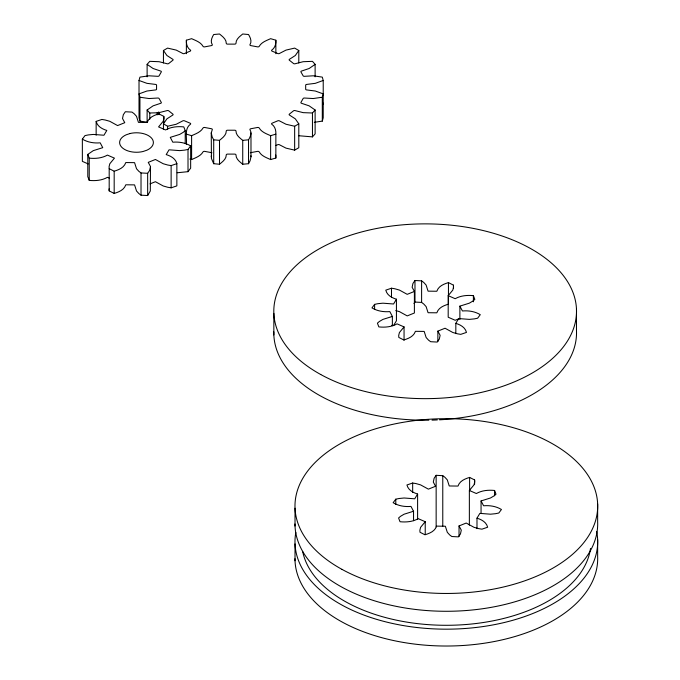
<?xml version="1.0" encoding="UTF-8"?>
<svg xmlns="http://www.w3.org/2000/svg" width="680" height="680" viewBox="0 0 680 680"><rect width="100%" height="100%" fill="white"/><g stroke="black" fill="none" stroke-linecap="round" stroke-linejoin="round"><path stroke-width="1.02" d="M186.38 144.517C187.17 138.014 183.991 128.8 190.476 124.219A1.326 0.765 0 0 0 190.06 123.165L184.526 120.836A1.326 0.765 0 0 0 182.656 120.938L176.248 124.244L167.586 126.251L163.438 123.853L166.915 118.856L172.635 115.149A1.326 0.765 0 0 0 172.814 114.079L168.784 110.874A1.326 0.765 0 0 0 166.957 110.644L159.094 112.642L158.831 112.192L157.182 112.786L149.779 112.999L147.118 109.99L153.094 105.85L160.522 103.352A1.326 0.765 0 0 0 161.262 102.357L159.145 98.6A1.326 0.765 0 0 0 157.539 98.047L148.988 98.541L139.935 97.223L139.018 93.882L146.922 91.018L155.32 89.964A1.326 0.765 0 0 0 156.561 89.148L156.561 85.195A1.326 0.765 0 0 0 155.32 84.388L146.922 83.334L139.018 80.469L139.935 77.121L148.988 75.803L157.539 76.304A1.326 0.765 0 0 0 159.145 75.752L161.262 71.995A1.326 0.765 0 0 0 160.522 71.001L153.094 68.502L147.118 64.362L149.779 61.344L159.094 61.71L166.957 63.708A1.326 0.765 0 0 0 168.784 63.469L172.814 60.273A1.326 0.765 0 0 0 172.635 59.194L166.915 55.497L163.438 50.49L167.586 48.102L176.248 50.108L182.656 53.405A1.326 0.765 0 0 0 184.526 53.508L190.06 51.187A1.326 0.765 0 0 0 190.476 50.133C187.221 47.965 186.124 43.928 186.38 40.214L191.607 38.675C195.781 40.553 200.71 42.194 203.099 46.419A1.326 0.765 0 0 0 204.825 46.843L211.335 45.62A1.326 0.765 0 0 0 212.287 44.693C210.12 41.438 211.905 37.485 213.707 34.527L219.504 34C222.436 36.431 226.355 39.151 226.287 43.41A1.326 0.765 0 0 0 227.698 44.123L234.541 44.123A1.326 0.765 0 0 0 235.951 43.41C235.883 39.151 239.802 36.431 242.734 34L248.531 34.527C250.333 37.485 252.119 41.438 249.951 44.693A1.326 0.765 0 0 0 250.903 45.62L257.414 46.843A1.326 0.765 0 0 0 259.139 46.419C261.528 42.194 266.458 40.553 270.631 38.675L275.859 40.214L275.859 53.711M275.859 40.214C276.114 43.928 275.017 47.965 271.762 50.133A1.326 0.765 0 0 0 272.178 51.187L277.712 53.508A1.326 0.765 0 0 0 279.582 53.405L285.991 50.108L294.652 48.102L298.8 50.49L298.8 62.951M96.152 135.167L96.152 121.397L101.872 119.442L105.239 120.011L109.794 121.303L117.589 125.579L124.771 122.681L122.51 118.49L123.335 114.682L125.358 111.741L131.988 112.098L134.13 113.696L136.493 116.297L138.448 122.392L147.212 122.485C148.903 117.334 154.088 115.285 158.831 113.832L163.82 116.373L163.931 118.396L163.2 121.295L158.567 126.896L165.563 129.948C171.131 126.829 177.531 126.268 183.77 126.888L185.224 130.636L183.251 132.311L179.707 134.41L170.263 137.369L172.814 142.205C179.01 141.678 185.274 142.681 190.655 145.911L188.011 149.439L184.722 150.119L179.715 150.62L169.056 149.812L166.201 154.589C170.825 156.018 175.61 158.559 176.859 163.642L171.131 165.597L167.773 165.036L163.217 163.736L155.422 159.469L148.24 162.358L150.501 166.549L149.668 170.357L147.654 173.306L147.654 195.543L141.023 195.177L138.881 193.579L136.519 190.987L134.564 184.883L125.8 184.79C124.1 189.941 118.915 191.998 114.181 193.443L109.191 190.901L109.081 188.887M298.8 50.49L295.324 55.497L289.603 59.194A1.326 0.765 0 0 0 289.425 60.273L293.454 63.469A1.326 0.765 0 0 0 295.281 63.708L303.144 61.71L312.46 61.344L315.12 64.362L309.145 68.502L301.716 71.001A1.326 0.765 0 0 0 300.976 71.995L303.093 75.752A1.326 0.765 0 0 0 304.7 76.304L313.25 75.803L322.303 77.121L323.221 80.469L315.316 83.334L306.918 84.388A1.326 0.765 0 0 0 305.677 85.195L305.677 89.148A1.326 0.765 0 0 0 306.918 89.964L315.316 91.018L323.221 93.882L322.303 97.223L313.25 98.541L304.7 98.047A1.326 0.765 0 0 0 303.093 98.6L300.976 102.357A1.326 0.765 0 0 0 301.716 103.352L309.145 105.85L315.12 109.99L312.46 112.999L303.144 112.642L295.281 110.644A1.326 0.765 0 0 0 293.454 110.874L289.425 114.079A1.326 0.765 0 0 0 289.603 115.149L295.324 118.856L298.8 123.853L294.652 126.251L285.991 124.244L279.582 120.938A1.326 0.765 0 0 0 277.712 120.836L272.178 123.165A1.326 0.765 0 0 0 271.762 124.219C275.017 126.378 276.114 130.424 275.859 134.138L270.631 135.677C266.458 133.798 261.528 132.158 259.139 127.933A1.326 0.765 0 0 0 257.414 127.5L250.903 128.724A1.326 0.765 0 0 0 249.951 129.659C252.119 132.915 250.333 136.867 248.531 139.816L248.531 163.702L242.734 164.237C239.802 161.806 235.883 159.086 235.951 154.819A1.326 0.765 0 0 0 234.541 154.105L227.698 154.105A1.326 0.765 0 0 0 226.287 154.819C226.355 159.086 222.436 161.806 219.504 164.237L213.707 163.702L211.429 158.482L211.25 132.889L212.287 129.659A1.326 0.765 0 0 0 211.335 128.724L204.825 127.5A1.326 0.765 0 0 0 203.099 127.933C200.71 132.158 195.781 133.798 191.607 135.677L186.38 134.138M250.988 132.889L250.988 156.774L250.07 160.828L248.531 163.702M211.25 156.774L211.361 155.754M314.271 122.323L322.303 121.108L323.221 117.768L323.221 80.469M459.612 318.461L455.183 320.272L448.188 317.22L448.188 295.664L452.812 290.062L453.543 287.155L453.441 285.141L448.452 282.6C443.708 284.053 438.523 286.101 436.832 291.252L428.069 291.159L426.113 285.056L423.75 282.464L421.608 280.865L414.978 280.5L412.955 283.45L412.131 287.257L414.392 291.448L407.209 294.338L399.415 290.071L394.859 288.771L391.493 288.209L385.773 290.164C387.022 295.248 391.808 297.789 396.431 299.217L393.567 303.994L382.916 303.186L377.91 303.679L374.612 304.368L371.977 307.896C377.349 311.125 383.622 312.128 389.819 311.593L392.368 316.438L392.368 325.677M455.821 333.616L455.821 323.357L458.677 318.572L469.336 319.379L474.342 318.886L477.632 318.206L480.275 314.678C474.895 311.44 468.631 310.445 462.434 310.973L459.884 306.136L469.327 303.17L472.872 301.07L474.844 299.404L473.39 295.655C467.151 295.035 460.751 295.587 455.183 298.707L448.188 295.664M469.362 525.164L469.362 490.475L473.986 484.874L474.716 481.967L474.614 479.952L469.616 477.411C464.882 478.864 459.697 480.913 458.006 486.064L449.242 485.971L447.287 479.867L444.915 477.275L442.773 475.677L436.152 475.312L434.129 478.261L433.304 482.069L435.565 486.26L428.375 489.149L420.58 484.883L416.024 483.582L412.666 483.021L406.938 484.976C408.195 490.059 412.973 492.6 417.605 494.029L414.74 498.805L404.09 497.998L399.083 498.5L395.786 499.179L393.142 502.707C398.523 505.937 404.796 506.94 410.983 506.413L413.542 511.25L413.542 520.71M476.986 528.683L476.986 518.168L479.85 513.383L490.51 514.19L495.516 513.697L498.805 513.017L501.449 509.49C496.068 506.252 489.804 505.257 483.608 505.784L481.058 500.947L490.501 497.981L494.046 495.881L496.009 494.215L494.564 490.467C488.317 489.846 481.916 490.399 476.357 493.519L469.362 490.475M147.654 195.543L150.305 190.987L150.501 166.549M413.967 303.535L414.978 302.065L414.978 280.5M88.222 163.948L82.356 161.364L82.356 139.128L84.991 135.601L88.29 134.92L93.296 134.428L103.947 135.235L106.811 130.45C102.187 129.022 97.401 126.48 96.152 121.397M177.182 172.762L188.011 171.674L190.655 168.147L190.655 145.911M392.368 316.438L382.925 319.396L379.38 321.495L377.409 323.17L378.862 326.918C385.101 327.539 391.501 326.978 397.069 323.858L404.056 326.91L399.432 332.512L398.701 335.41L398.811 337.433L403.801 339.966C408.536 338.521 413.721 336.473 415.421 331.322L424.184 331.415L426.139 337.51L428.502 340.111L430.644 341.708L437.265 342.065L439.288 339.125L440.121 335.317L437.861 331.126L445.043 328.227L452.837 332.503L457.394 333.795L460.751 334.365L466.48 332.409C465.231 327.326 460.445 324.785 455.821 323.357M413.542 511.25L404.099 514.207L400.546 516.307L398.582 517.981L400.036 521.73C406.274 522.351 412.675 521.789 418.243 518.67L425.229 521.721L420.605 527.323L419.875 530.221L419.985 532.244L424.975 534.786C429.709 533.332 434.894 531.284 436.594 526.133L445.349 526.226L447.312 532.321L449.675 534.922L451.817 536.52L458.439 536.877L460.462 533.936L461.287 530.128L459.034 525.938L466.216 523.039L474.011 527.314L478.567 528.606L481.925 529.176L487.654 527.221C486.396 522.138 481.618 519.596 476.986 518.168M298.63 135.719L312.46 136.884L315.12 133.875L315.12 109.99M109.2 178.092L107.448 177.335C101.881 180.455 95.48 181.007 89.241 180.387L87.788 176.638L87.788 154.403L93.304 150.637L102.748 147.67L100.198 142.834C94.002 143.361 87.737 142.367 82.356 139.128M211.25 132.889L212.168 136.944L213.707 139.816L219.504 140.352C222.436 137.912 226.355 135.201 226.287 130.934A1.326 0.765 0 0 1 227.698 130.22L234.541 130.22A1.326 0.765 0 0 1 235.951 130.934C235.883 135.201 239.802 137.912 242.734 140.352L248.531 139.816M275.868 145.494L277.712 144.721A1.326 0.765 0 0 1 279.582 144.823L285.991 148.13L294.652 150.135L298.8 147.738L298.8 123.853M189.864 159.043L191.607 159.562C195.781 157.683 200.71 156.043 203.099 151.819A1.326 0.765 0 0 1 204.825 151.394L211.335 152.609A1.326 0.765 0 0 1 211.93 152.805M150.033 183.872L155.422 181.704L163.217 185.971L167.773 187.272L171.131 187.833L176.859 185.878L176.859 163.642M87.788 154.403L89.241 158.151C95.48 158.772 101.881 158.219 107.448 155.1L114.444 158.143L109.811 163.744L109.081 166.651L109.191 168.666L114.181 171.207C118.915 169.754 124.1 167.705 125.8 162.554L134.564 162.647L136.519 168.75L138.881 171.343L141.023 172.941L147.654 173.306M250.308 152.805A1.326 0.765 0 0 1 250.903 152.609L257.414 151.394A1.326 0.765 0 0 1 259.139 151.819C261.528 156.043 266.458 157.683 270.631 159.562L275.859 158.023L275.859 134.138M414.978 302.065L421.608 302.422L423.75 304.019L426.113 306.612L428.069 312.715L436.832 312.808C438.523 307.657 443.708 305.609 448.452 304.155L448.452 282.6M391.544 325.38L393.567 325.558L396.431 320.773L396.431 299.217M146.948 122.213L139.935 121.108L139.018 117.768L139.018 80.469M395.769 310.59L399.415 311.627L407.209 315.902L414.392 313.004L414.392 291.448M322.762 102.68L323.221 104.354M250.877 155.754L250.988 156.774M275.782 155.014L275.859 158.023M597.644 503.948L597.644 521.773A151.359 87.388 0 0 1 448.222 611.277A151.359 87.388 0 0 1 294.975 523.957M597.644 539.656L597.644 556.512A151.359 87.388 0 0 1 448.222 646.017A151.359 87.388 0 0 1 294.975 558.705M576.479 309.137L576.479 330.692A151.359 87.388 0 0 1 439.484 419.815M494.564 490.467L494.564 495.72M481.058 500.947L481.058 513.562M474.614 479.952L474.614 484.16M473.39 295.655L473.39 301.81M469.616 477.411L469.616 491.079M459.884 306.136L459.884 319.481M459.034 525.938L459.034 536.452M453.441 285.141L453.441 288.218M442.773 475.677L442.773 526.141M437.861 331.126L437.861 341.394M436.152 475.312L436.152 526.83M425.229 521.721L425.229 534.336M421.608 280.865L421.608 302.422M417.605 494.029L417.605 519.256M412.666 483.021L412.666 492.481M404.056 326.91L404.056 340.255M395.786 499.179L395.786 504.433M391.493 288.209L391.493 297.449M374.612 304.368L374.612 309.502M322.303 97.223L322.303 121.108M315.12 64.362L315.12 76.823M312.46 112.999L312.46 136.884M295.018 508.198L295.018 526.023M295.018 543.906L295.018 560.762M294.652 126.251L294.652 150.135M273.844 313.387L273.844 334.942M270.631 135.677L270.631 159.562M242.734 140.352L242.734 164.237M219.504 140.352L219.504 164.237M213.707 139.816L213.707 163.702M191.607 135.677L191.607 159.562M188.011 149.439L188.011 171.674M186.38 40.214L186.38 53.711M185.224 130.636L185.224 143.344M171.131 165.597L171.131 187.833M167.586 126.251L167.586 129.362M163.82 116.373L163.82 122.731M163.438 50.49L163.438 62.951M163.438 123.853L163.438 129.047M159.094 112.642L159.094 114.716M158.831 112.192L158.831 114.266M157.182 112.786L157.182 114.869M149.779 112.999L149.779 119.23M147.118 64.362L147.118 76.823M147.118 109.99L147.118 122.451M141.023 172.941L141.023 195.177M139.935 97.223L139.935 121.108M114.181 171.207L114.181 193.443M109.191 168.666L109.191 190.901M89.241 158.151L89.241 180.387M437.35 419.925A151.359 87.388 0 0 1 432.021 420.121M428.842 420.18A151.359 87.388 0 0 1 273.81 331.849M590.504 548.462A144.636 83.504 0 0 1 449.089 625.277A144.636 83.504 0 0 1 302.702 551.633M596.615 531.377A151.359 87.388 0 0 1 447.296 629.17A151.359 87.388 0 0 1 295.834 532.483M129.99 133.535L126.182 134.81A16.881 9.741 0 0 0 121.916 147.424A16.881 9.741 0 0 0 143.012 151.512L146.829 150.229A16.881 9.741 0 0 0 151.096 137.624A16.881 9.741 0 0 0 129.99 133.535M320.764 374.536A151.359 87.388 0 0 0 572.271 331.823A151.359 87.388 0 0 0 382.44 227.426A151.359 87.388 0 0 0 320.764 374.536M341.938 569.347A151.359 87.388 0 0 0 593.444 526.635A151.359 87.388 0 0 0 403.614 422.238A151.359 87.388 0 0 0 341.938 569.347"/></g></svg>
